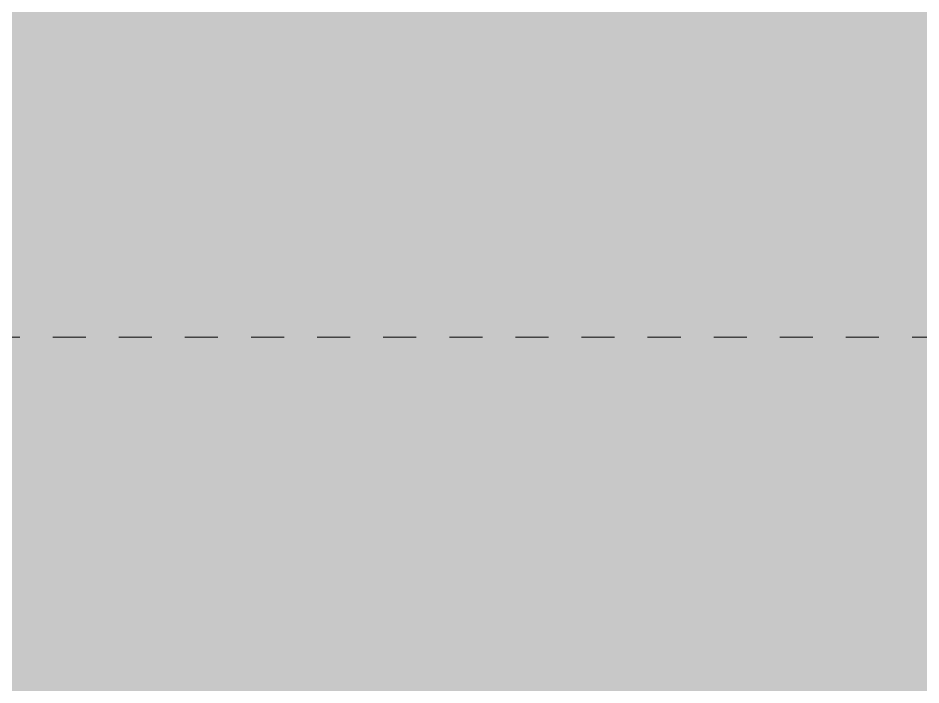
# Model space of a CAD drawing. Header units: metres. Extents: x -2515 to -2174, y 3875 to 4127.
# Drawn here: x -2369.549 to -2366.817, y 3966.035 to 3968.052 of the extents above; entities that cross this region are included whole.
import ezdxf

# ---------------------------------------------------------------- set-up
doc = ezdxf.new("R2010")
doc.units = ezdxf.units.M
doc.linetypes.add('Overhead', pattern=[0.004, 0.0025, -0.0015])
doc.layers.add('A-FLOR-OVHD', color=1, linetype='Overhead', lineweight=5)
doc.layers.add('A-FLOR-PATT', color=8, linetype='Continuous', lineweight=5)

msp = doc.modelspace()

# ---------------------------------------------------------------- hatches: boundary and pattern name
at = {"layer": 'A-FLOR-PATT'}
msp.add_hatch(color=254, dxfattribs=at).paths.add_polyline_path([(-2391.8828, 3964.7201), (-2381.8456, 3965.1286), (-2381.8456, 3965.5439), (-2374.3456, 3965.5439), (-2374.3456, 3965.4338), (-2308.9807, 3968.0939), (-2335.2552, 3968.5439), (-2344.4686, 3968.5439), (-2344.4686, 3968.7017), (-2352.5586, 3968.8403), (-2352.5586, 3968.5439), (-2366.7735, 3968.5439), (-2366.7735, 3969.0837), (-2368.6495, 3969.1159), (-2368.6495, 3968.5439), (-2376.4193, 3968.5439), (-2376.4193, 3967.8254), (-2379.6693, 3967.8254), (-2379.6693, 3968.5439), (-2380.9214, 3968.5439), (-2380.9214, 3969.326), (-2383.9933, 3969.3786), (-2384.0147, 3969.3524), (-2384.0321, 3969.3408), (-2384.0608, 3969.3351), (-2384.0895, 3969.3408), (-2384.1138, 3969.357), (-2384.1358, 3969.3811), (-2384.1815, 3969.3814), (-2384.2047, 3969.3524), (-2384.2221, 3969.3408), (-2384.2508, 3969.3351), (-2384.2795, 3969.3408), (-2384.3038, 3969.357), (-2384.3258, 3969.3843), (-2385.3222, 3969.4014), (-2385.3222, 3968.5439), (-2396.2119, 3968.5439), (-2396.2119, 3965.5439), (-2391.8828, 3965.5439), (-2391.8828, 3965.1286)])

# ---------------------------------------------------------------- linework, layer by layer
at = {"layer": 'A-FLOR-OVHD'}
msp.add_line((-2298.144, 3967.0872), (-2395.4945, 3967.0872), dxfattribs=at)

doc.saveas('drawing.dxf')
